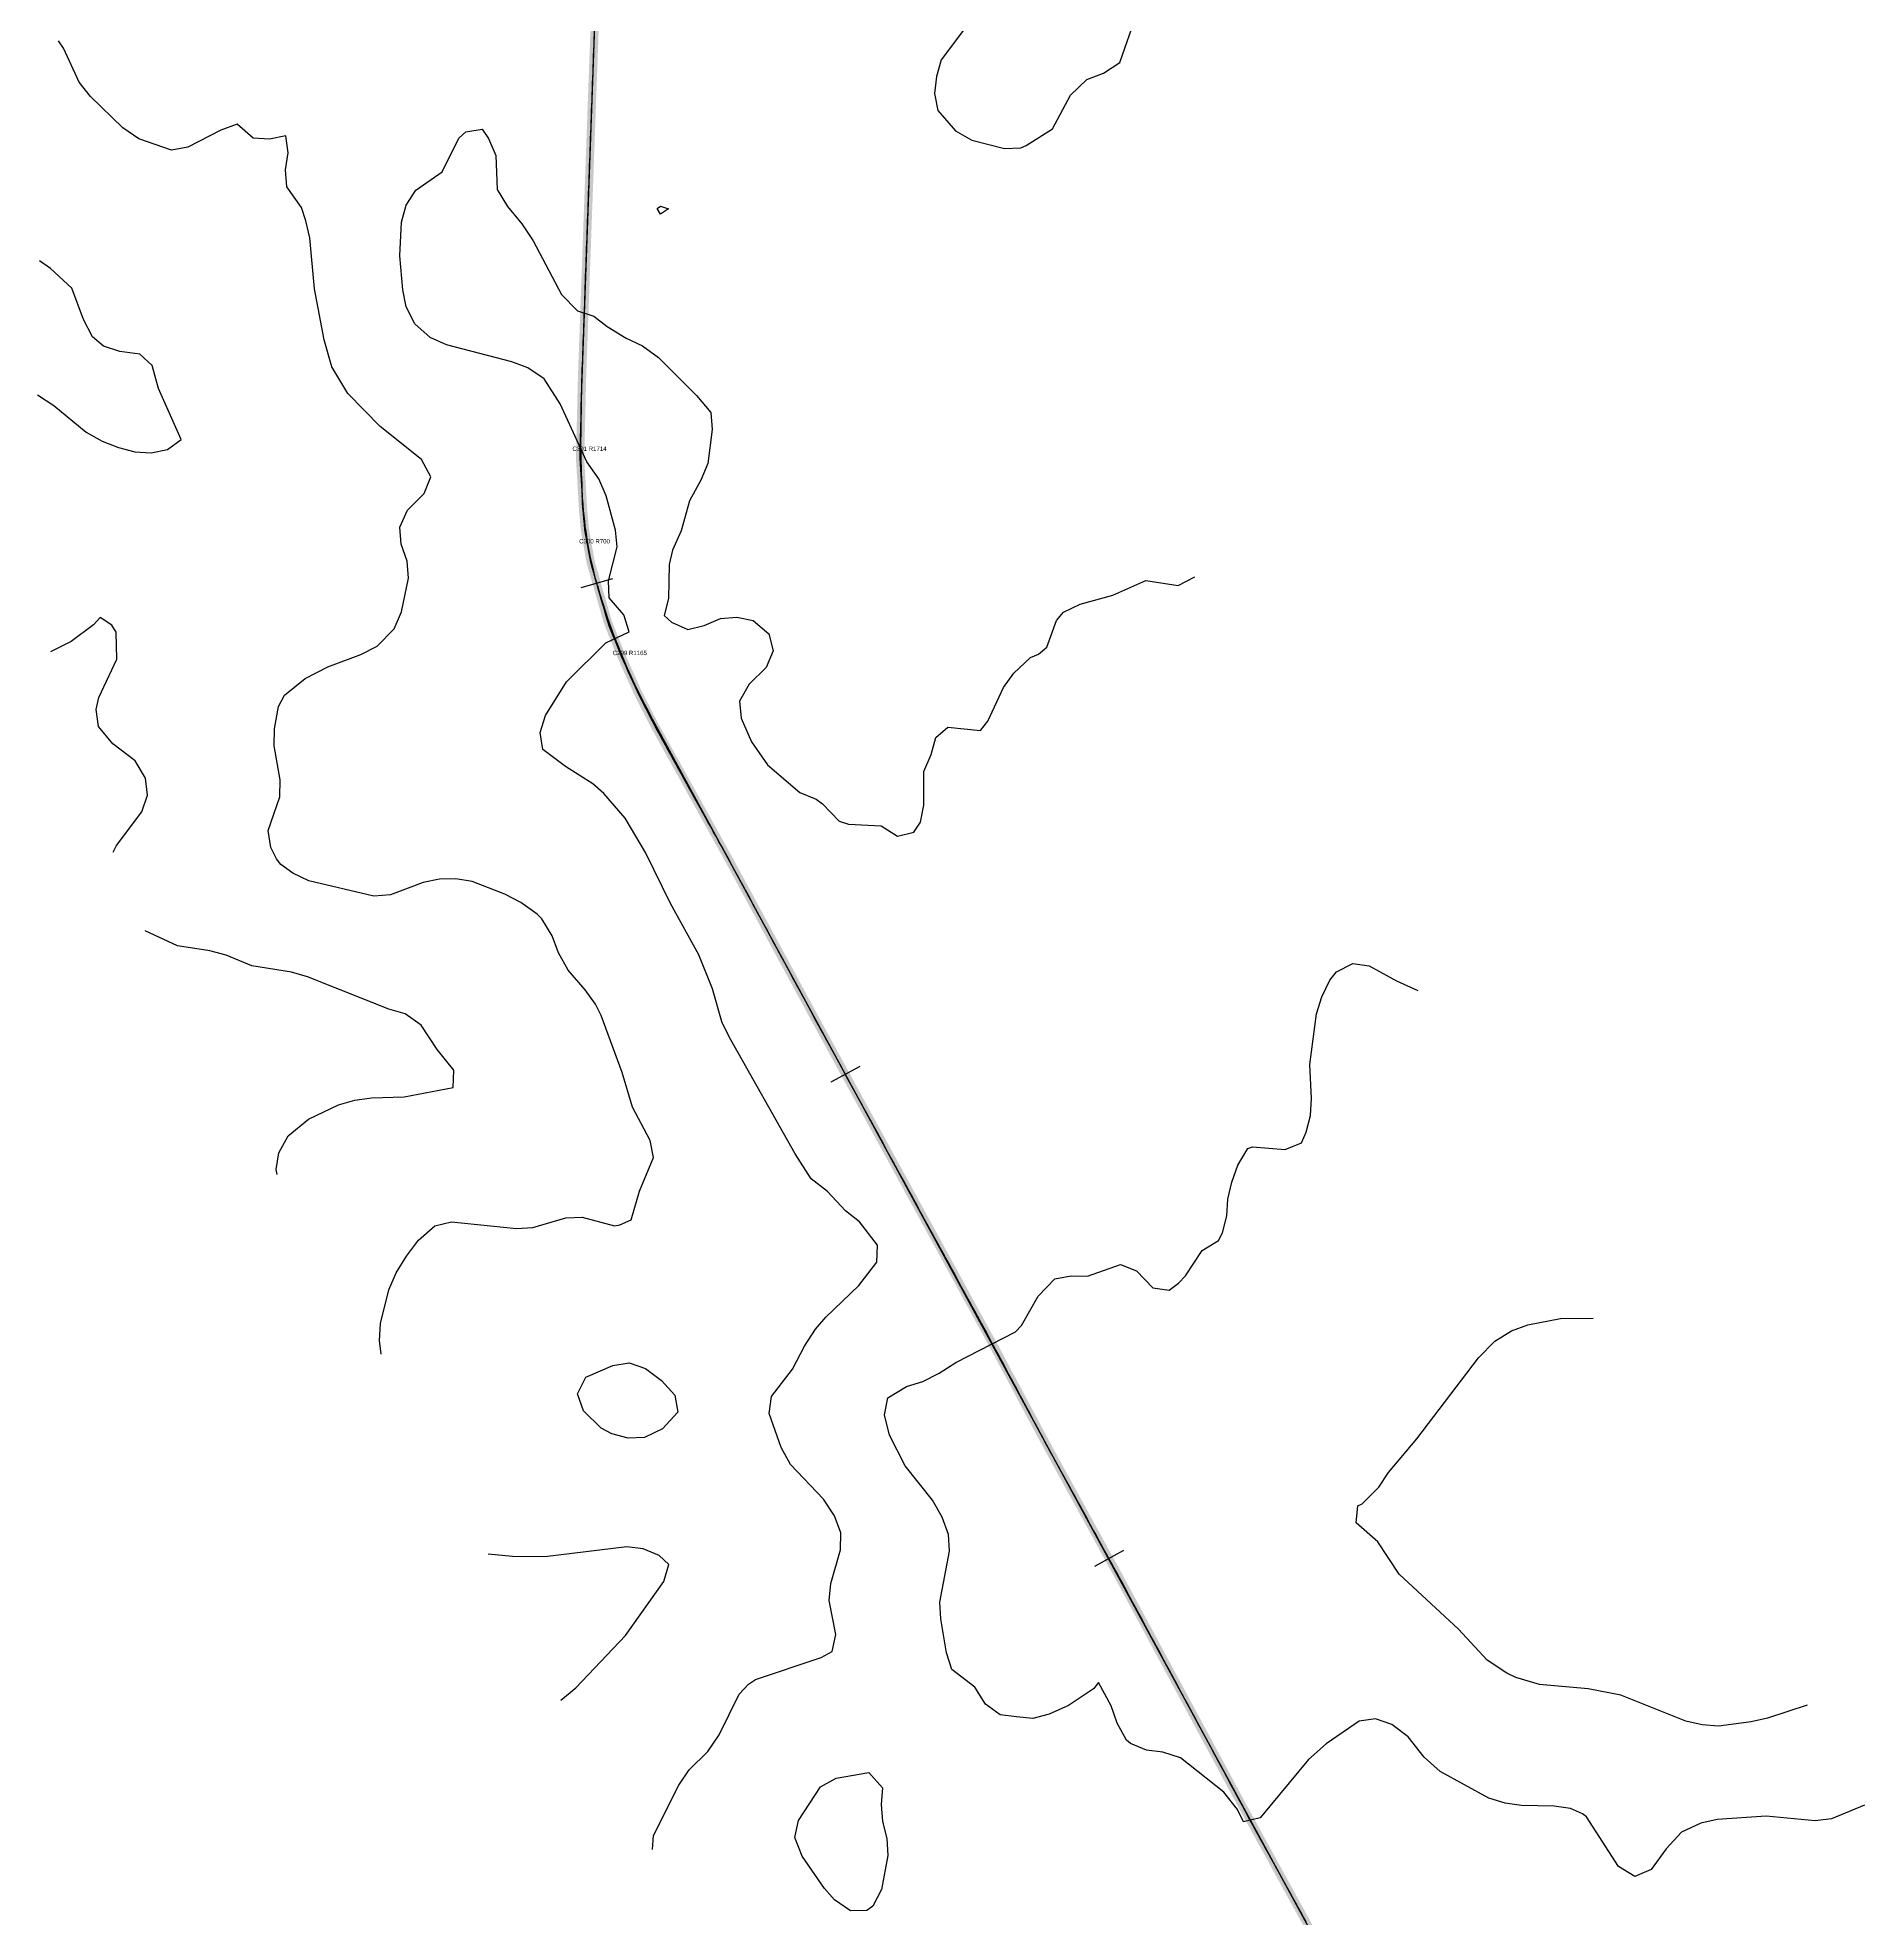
# Model space of a CAD drawing. Header units: metres. Extents: x 697254 to 930473, y 8023396 to 8227001.
# Drawn here: x 777317 to 780633, y 8147059 to 8150472 of the extents above; entities that cross this region are included whole.
import ezdxf

# ---------------------------------------------------------------- set-up
doc = ezdxf.new("R2010")
doc.units = ezdxf.units.M
for name, color, linetype in [('ALIGNMENT_FITTED', 4, 'Continuous'), ('CENTRELINE', 7, 'Continuous'), ('CHAINAGE', 7, 'Continuous'), ('CONTOUR_10M', 33, 'Continuous'), ('CONTOUR_INDEX_50M', 34, 'Continuous'), ('CURVE_LABELS', 4, 'Continuous'), ('GRADE_0-4', 3, 'Continuous')]:
    doc.layers.add(name, color=color, linetype=linetype)

msp = doc.modelspace()

# ---------------------------------------------------------------- linework, layer by layer
at = {"layer": 'ALIGNMENT_FITTED'}
for p, q in [((778303.7, 8149803), (778452.1, 8153968.8)), ((778306, 8149633.5), (778305.5, 8149641.8)), ((778333, 8149477.8), (778331.8, 8149481.8)), ((779770.4, 8146774.1), (778429.3, 8149242.2))]:
    msp.add_line(p, q, dxfattribs=at)
for centre, radius, start, end in [((780016.8, 8149742), 1714.2, 177.9587, -176.651), ((779004.5, 8149674.3), 699.7, -176.651, -164.0253), ((779452.9, 8149798.4), 1164.9, -164.0253, -151.4813)]:
    msp.add_arc(centre, radius, start, end, dxfattribs=at)
at = {"layer": 'CENTRELINE'}
msp.add_polyline3d([(779619.2, 8147052.7, 1318.1), (779614.4, 8147061.4, 1318.1), (779609.6, 8147070.2, 1318.1), (779604.8, 8147079, 1318), (779600, 8147087.7, 1317.9), (779595.1, 8147096.5, 1317.9), (779590.3, 8147105.3, 1318.1), (779585.5, 8147114, 1318.5), (779580.7, 8147122.8, 1318.6), (779575.9, 8147131.6, 1318.6), (779571, 8147140.3, 1318.3), (779566.2, 8147149.1, 1318.1), (779561.4, 8147157.9, 1318), (779556.6, 8147166.7, 1318.3), (779551.8, 8147175.4, 1318.7), (779547, 8147184.2, 1319), (779542.1, 8147193, 1319.3), (779537.3, 8147201.7, 1319.4), (779532.5, 8147210.5, 1319.6), (779527.7, 8147219.3, 1320), (779522.9, 8147228, 1320.5), (779518, 8147236.8, 1320.7), (779513.2, 8147245.6, 1320.6), (779508.5, 8147254.4, 1320.2), (779503.7, 8147263.2, 1320.2), (779499, 8147272, 1320.3), (779494.2, 8147280.8, 1320.4), (779489.5, 8147289.6, 1320.3), (779484.7, 8147298.4, 1320.4), (779480, 8147307.2, 1320.6), (779475.2, 8147316, 1320.9), (779470.5, 8147324.8, 1321.3), (779465.8, 8147333.7, 1321.8), (779461, 8147342.5, 1322.1), (779456.3, 8147351.3, 1322.3), (779451.5, 8147360.1, 1322), (779446.8, 8147368.9, 1321.9), (779442, 8147377.7, 1321.9), (779437.3, 8147386.5, 1322.1), (779432.5, 8147395.3, 1322.3), (779427.8, 8147404.1, 1322.5), (779423, 8147412.9, 1322.5), (779418.3, 8147421.7, 1322.6), (779413.5, 8147430.5, 1322.8), (779408.8, 8147439.4, 1323), (779404, 8147448.2, 1323.3), (779399.3, 8147457, 1323.5), (779394.6, 8147465.8, 1323.6), (779389.8, 8147474.6, 1323.5), (779385.1, 8147483.4, 1323.3), (779380.3, 8147492.2, 1323.2), (779375.6, 8147501, 1323.3), (779370.8, 8147509.8, 1323.5), (779366.1, 8147518.6, 1323.5), (779361.3, 8147527.4, 1323.6), (779356.6, 8147536.2, 1323.6), (779351.8, 8147545.1, 1323.6), (779347.1, 8147553.9, 1323.5), (779342.3, 8147562.7, 1323.3), (779337.6, 8147571.5, 1323.2), (779332.9, 8147580.3, 1323.2), (779328.1, 8147589.1, 1323.5), (779323.4, 8147597.9, 1323.9), (779318.6, 8147606.7, 1324.3), (779313.9, 8147615.5, 1324.6), (779309.1, 8147624.3, 1324.9), (779304.4, 8147633.1, 1325), (779299.6, 8147641.9, 1325), (779294.9, 8147650.7, 1324.8), (779290.1, 8147659.6, 1324.5), (779285.4, 8147668.4, 1324.8), (779280.6, 8147677.2, 1325.1), (779275.9, 8147686, 1325.5), (779271.1, 8147694.7, 1326), (779266.2, 8147703.5, 1326.4), (779261.4, 8147712.3, 1326.5), (779256.6, 8147721.1, 1326.4), (779251.8, 8147729.8, 1326.5), (779247, 8147738.6, 1326.4), (779242.2, 8147747.4, 1326.6), (779237.4, 8147756.1, 1326.5), (779232.5, 8147764.9, 1326.1), (779227.7, 8147773.7, 1325.7), (779222.9, 8147782.4, 1325.1), (779218.1, 8147791.2, 1324.7), (779213.3, 8147800, 1324.7), (779208.5, 8147808.8, 1324.8), (779203.6, 8147817.5, 1324.9), (779198.8, 8147826.3, 1324.8), (779194, 8147835.1, 1324.7), (779189.2, 8147843.8, 1324.4), (779184.4, 8147852.6, 1324.5), (779179.6, 8147861.4, 1324.6), (779174.7, 8147870.2, 1324.8), (779169.9, 8147878.9, 1324.7), (779165.1, 8147887.7, 1324.5), (779160.3, 8147896.5, 1324.3), (779155.5, 8147905.2, 1324.2), (779150.7, 8147914, 1324.2), (779146, 8147922.8, 1324.2), (779141.2, 8147931.7, 1324.2), (779136.5, 8147940.5, 1324.2), (779131.8, 8147949.3, 1324.1), (779127.1, 8147958.1, 1324.2), (779122.4, 8147967, 1324.4), (779117.7, 8147975.8, 1324.5), (779113, 8147984.6, 1324.5), (779108.2, 8147993.4, 1324.3), (779103.5, 8148002.3, 1323.9), (779098.8, 8148011.1, 1323.4), (779094.1, 8148019.9, 1323.1), (779089.4, 8148028.7, 1322.8), (779084.7, 8148037.6, 1322.7), (779079.9, 8148046.4, 1322.5), (779075.2, 8148055.2, 1322), (779070.5, 8148064, 1321.6), (779065.8, 8148072.9, 1321.3), (779061.1, 8148081.7, 1320.9), (779056.4, 8148090.5, 1320.5), (779051.6, 8148099.3, 1319.9), (779046.8, 8148108.1, 1319.3), (779042, 8148116.9, 1318.8), (779037.2, 8148125.7, 1318.5), (779032.4, 8148134.4, 1318.3), (779027.6, 8148143.2, 1318), (779022.8, 8148152, 1317.4), (779018, 8148160.8, 1316.9), (779013.2, 8148169.6, 1316.4), (779008.4, 8148178.3, 1316.1), (779003.6, 8148187.1, 1315.7), (778998.9, 8148195.9, 1315.9), (778994.1, 8148204.7, 1315.9), (778989.3, 8148213.5, 1315.8), (778984.5, 8148222.2, 1315.8), (778979.7, 8148231, 1316.2), (778974.9, 8148239.8, 1316.2), (778970.1, 8148248.6, 1316.1), (778965.3, 8148257.4, 1315.8), (778960.5, 8148266.1, 1315.6), (778955.7, 8148274.9, 1315.7), (778950.9, 8148283.7, 1316), (778946.1, 8148292.5, 1316.4), (778941.3, 8148301.3, 1316.5), (778936.5, 8148310.1, 1316.5), (778931.7, 8148318.8, 1315.6), (778926.9, 8148327.6, 1314.8), (778922.1, 8148336.4, 1314.6), (778917.3, 8148345.2, 1314.5), (778912.5, 8148354, 1314.5), (778907.7, 8148362.7, 1314.3), (778902.9, 8148371.5, 1313.9), (778898.1, 8148380.3, 1314.1), (778893.3, 8148389.1, 1314.4), (778888.5, 8148397.9, 1314.5), (778883.7, 8148406.6, 1314.6), (778878.9, 8148415.4, 1314.6), (778874.1, 8148424.2, 1314.6), (778869.3, 8148433, 1314.5), (778864.5, 8148441.8, 1314.4), (778859.8, 8148450.5, 1314.2), (778855, 8148459.3, 1314.1), (778850.2, 8148468.1, 1314.1), (778845.4, 8148476.9, 1313.9), (778840.6, 8148485.7, 1313.7), (778835.8, 8148494.5, 1313.8), (778831, 8148503.2, 1314), (778826.2, 8148512, 1314.2), (778821.4, 8148520.8, 1314.3), (778816.6, 8148529.6, 1314.3), (778811.8, 8148538.4, 1314.4), (778807, 8148547.1, 1314.5), (778802.2, 8148555.9, 1314.7), (778797.4, 8148564.7, 1314.9), (778792.6, 8148573.5, 1314.9), (778787.8, 8148582.3, 1314.9), (778783, 8148591, 1314.8), (778778.2, 8148599.8, 1314.9), (778773.4, 8148608.6, 1315), (778768.6, 8148617.4, 1315.1), (778763.8, 8148626.2, 1315.5), (778759, 8148634.9, 1315.8), (778754.2, 8148643.7, 1315.8), (778749.4, 8148652.5, 1316), (778744.6, 8148661.3, 1316.1), (778739.8, 8148670.1, 1316.1), (778735, 8148678.9, 1315.9), (778730.3, 8148687.6, 1315.7), (778725.5, 8148696.4, 1315.4), (778720.7, 8148705.2, 1315.2), (778716, 8148714, 1315.1), (778711.2, 8148722.8, 1315.1), (778706.4, 8148731.6, 1315), (778701.7, 8148740.4, 1314.8), (778696.9, 8148749.2, 1314.8), (778692.2, 8148758, 1315), (778687.4, 8148766.8, 1315.2), (778682.6, 8148775.6, 1315.4), (778677.9, 8148784.4, 1315.1), (778673.1, 8148793.2, 1314.8), (778668.4, 8148802, 1314.3), (778663.6, 8148810.8, 1314.2), (778658.8, 8148819.6, 1314.4), (778654.1, 8148828.4, 1314.4), (778649.3, 8148837.2, 1314.4), (778644.6, 8148846, 1314.4), (778639.8, 8148854.8, 1314.2), (778635, 8148863.6, 1314.1), (778630.3, 8148872.4, 1314.1), (778625.5, 8148881.2, 1314.2), (778620.7, 8148890, 1314.1), (778616, 8148898.8, 1313.9), (778611.2, 8148907.6, 1313.5), (778606.5, 8148916.4, 1313.3), (778601.7, 8148925.2, 1313.2), (778596.9, 8148934, 1313.2), (778592.2, 8148942.8, 1313), (778587.4, 8148951.6, 1312.8), (778582.7, 8148960.4, 1312.5), (778577.9, 8148969.2, 1312.5), (778573.1, 8148978, 1312.6), (778568.3, 8148986.8, 1312.7), (778563.4, 8148995.6, 1312.7), (778558.6, 8149004.3, 1312.7), (778553.7, 8149013.1, 1312.5), (778548.9, 8149021.8, 1312.4), (778544, 8149030.6, 1312.5), (778539.2, 8149039.3, 1312.6), (778534.3, 8149048.1, 1312.5), (778529.5, 8149056.8, 1312.4), (778524.6, 8149065.6, 1312.3), (778519.8, 8149074.3, 1312.3), (778514.9, 8149083.1, 1312.3), (778510.1, 8149091.8, 1312.4), (778505.2, 8149100.6, 1312.4), (778500.4, 8149109.3, 1312.4), (778495.6, 8149118.1, 1312.3), (778490.7, 8149126.8, 1312.5), (778485.9, 8149135.6, 1312.6), (778481, 8149144.3, 1312.8), (778476.2, 8149153.1, 1313), (778471.3, 8149161.8, 1313.1), (778466.5, 8149170.6, 1313.1), (778461.6, 8149179.3, 1313.1), (778456.8, 8149188.1, 1313), (778451.9, 8149196.8, 1312.8), (778447.1, 8149205.6, 1312.7), (778442.2, 8149214.3, 1312.6), (778437.4, 8149223.1, 1312.5), (778432.8, 8149232, 1312.5), (778428.2, 8149240.9, 1312.5), (778423.7, 8149249.8, 1312.6), (778419.1, 8149258.7, 1312.5), (778414.6, 8149267.6, 1312.5), (778410.1, 8149276.6, 1312.4), (778405.6, 8149285.5, 1312.3), (778401.5, 8149294.6, 1312.2), (778397.4, 8149303.8, 1312.1), (778393.2, 8149312.9, 1312.1), (778389.1, 8149322, 1312), (778385, 8149331.1, 1311.8), (778380.9, 8149340.2, 1311.6), (778376.8, 8149349.4, 1311.3), (778373, 8149358.6, 1310.9), (778369.3, 8149367.9, 1310.5), (778365.6, 8149377.2, 1310.1), (778361.9, 8149386.5, 1309.7), (778358.2, 8149395.8, 1309.4), (778354.5, 8149405.1, 1309.3), (778351.1, 8149414.5, 1309.3), (778348.3, 8149424.1, 1309.3), (778345.6, 8149433.7, 1309.3), (778342.8, 8149443.4, 1309.4), (778340.1, 8149453, 1309.4), (778337.3, 8149462.6, 1309.4), (778334.6, 8149472.2, 1309.3), (778331.8, 8149481.8, 1309.1), (778329.1, 8149491.4, 1308.8), (778326.3, 8149501.1, 1308.5), (778323.5, 8149510.7, 1308.2), (778320.8, 8149520.3, 1308.1), (778319.1, 8149530.2, 1308.2), (778317.3, 8149540, 1308.4), (778315.5, 8149549.9, 1308.5), (778313.8, 8149559.7, 1308.4), (778312, 8149569.6, 1308.3), (778310.3, 8149579.4, 1308.1), (778309.4, 8149589.4, 1308.4), (778308.5, 8149599.3, 1308.7), (778307.5, 8149609.3, 1309), (778306.8, 8149619.3, 1308.8), (778306.2, 8149629.3, 1308.6), (778305.7, 8149639.3, 1308.4), (778305.1, 8149649.2, 1308.5), (778304.5, 8149659.2, 1308.7), (778303.9, 8149669.2, 1308.8), (778303.3, 8149679.2, 1309), (778302.7, 8149689.2, 1309.2), (778302.1, 8149699.2, 1309.4), (778301.6, 8149709.2, 1309.6), (778301.8, 8149719.2, 1309.7), (778302, 8149729.2, 1309.9), (778302.3, 8149739.2, 1310.1), (778302.5, 8149749.2, 1310.3), (778302.8, 8149759.2, 1310.5), (778303, 8149769.2, 1310.7), (778303.3, 8149779.2, 1310.8), (778303.5, 8149789.2, 1310.9), (778303.8, 8149799.2, 1311.1), (778304, 8149809.2, 1311.2), (778304.2, 8149819.2, 1311.4), (778304.5, 8149829.2, 1311.5), (778304.7, 8149839.2, 1311.5), (778305, 8149849.2, 1311.4), (778305.2, 8149859.2, 1311.5), (778305.6, 8149869.2, 1311.6), (778305.9, 8149879.2, 1311.7), (778306.3, 8149889.2, 1311.6), (778306.7, 8149899.2, 1311.2), (778307, 8149909.2, 1310.7), (778307.4, 8149919.2, 1310.3), (778307.8, 8149929.2, 1310.2), (778308.1, 8149939.2, 1310.1), (778308.5, 8149949.2, 1310), (778308.8, 8149959.2, 1309.9), (778309.2, 8149969.2, 1309.9), (778309.6, 8149979.2, 1309.9), (778309.9, 8149989.2, 1309.7), (778310.3, 8149999.2, 1309.6), (778310.6, 8150009.2, 1309.5), (778311, 8150019.2, 1309.3), (778311.4, 8150029.2, 1309), (778311.7, 8150039.2, 1308.8), (778312.1, 8150049.2, 1308.8), (778312.4, 8150059.2, 1308.8), (778312.8, 8150069.2, 1308.8), (778313.2, 8150079.2, 1308.7), (778313.5, 8150089.2, 1308.5), (778313.9, 8150099.2, 1308.4), (778314.2, 8150109.2, 1308.2), (778314.6, 8150119.2, 1308.1), (778315, 8150129.2, 1308), (778315.3, 8150139.2, 1308.1), (778315.7, 8150149.2, 1308.2), (778316, 8150159.2, 1308.4), (778316.4, 8150169.2, 1308.4), (778316.8, 8150179.2, 1308.1), (778317.1, 8150189.2, 1307.9), (778317.5, 8150199.2, 1307.9), (778317.8, 8150209.2, 1308.2), (778318.2, 8150219.2, 1308.5), (778318.6, 8150229.2, 1308.6), (778318.9, 8150239.2, 1308.4), (778319.3, 8150249.2, 1308.2), (778319.6, 8150259.2, 1308.2), (778320, 8150269.2, 1308.5), (778320.4, 8150279.2, 1308.8), (778320.7, 8150289.2, 1308.9), (778321.1, 8150299.2, 1308.6), (778321.4, 8150309.2, 1308.3), (778321.8, 8150319.2, 1308), (778322.2, 8150329.2, 1307.6), (778322.5, 8150339.2, 1307.2), (778322.9, 8150349.2, 1306.9), (778323.2, 8150359.2, 1306.8), (778323.6, 8150369.2, 1306.8), (778324, 8150379.2, 1306.8), (778324.3, 8150389.2, 1306.9), (778324.7, 8150399.2, 1306.9), (778325.1, 8150409.2, 1306.9), (778325.4, 8150419.2, 1307.1), (778325.8, 8150429.2, 1307.3), (778326.1, 8150439.2, 1307.4), (778326.5, 8150449.2, 1307.4), (778326.9, 8150459.2, 1307.2), (778327.2, 8150469.2, 1307.1), (778327.6, 8150479.2, 1307)], dxfattribs=at)
at = {"layer": 'CHAINAGE'}
for p, q in [((778360.6, 8149490.1), (778303, 8149473.6)), ((778809.3, 8148605.4), (778756.7, 8148576.7)), ((779287.7, 8147726.7), (779235.1, 8147697.8))]:
    msp.add_line(p, q, dxfattribs=at)
at = {"layer": 'CONTOUR_10M'}
for points, elevation in [([(778433.1, 8147184), (778435, 8147209.4), (778480.7, 8147301), (778499.5, 8147328.9), (778533.3, 8147361.9), (778553.9, 8147392.4), (778590.2, 8147465.7), (778607.2, 8147483.9), (778620.2, 8147492.4), (778739.3, 8147532.4), (778759.2, 8147543.5), (778765.8, 8147574.1), (778753.6, 8147635.8), (778756.8, 8147666.5), (778774.2, 8147727.8), (778774.7, 8147758.6), (778763.2, 8147789.5), (778743.1, 8147819.6), (778683.2, 8147882.8), (778666.7, 8147913.8), (778644.5, 8147975.6), (778648.8, 8148006.3), (778686.9, 8148055.6), (778708.8, 8148097.8), (778728.8, 8148128.3), (778747.4, 8148150.1), (778807.5, 8148207.8), (778840.1, 8148249.9), (778841.1, 8148280.6), (778809, 8148322.9), (778783.1, 8148342.9), (778750.4, 8148378.5), (778721.1, 8148401.5), (778692, 8148446.5), (778575, 8148653.3), (778559.7, 8148684.2), (778542.1, 8148746), (778517.1, 8148807.8), (778465.7, 8148900.8), (778420.6, 8148993.7), (778383.2, 8149055.7), (778344.9, 8149100.6), (778324.5, 8149118), (778274.9, 8149149.4), (778234.2, 8149180.7), (778229, 8149211.5), (778239, 8149242.1), (778277.2, 8149303.1), (778348.5, 8149374), (778390.9, 8149393.9), (778380.7, 8149424.8), (778354.4, 8149455.9), (778353.2, 8149486.7), (778368.8, 8149548), (778366.1, 8149578.8), (778349.2, 8149640.6), (778335.6, 8149671.5), (778314.1, 8149702.5), (778265.3, 8149807.5), (778236.2, 8149853), (778206.8, 8149873), (778177.4, 8149884.2), (778059.2, 8149915.1), (778029.7, 8149928.4), (778001.5, 8149952.7), (777986.1, 8149983.7), (777980.1, 8150014.5), (777974.3, 8150076.1), (777977.2, 8150137.6), (777986, 8150168.2), (778003.6, 8150195.8), (778051.1, 8150228.9), (778081.7, 8150290), (778093.9, 8150301.5), (778123.6, 8150306.2), (778135.4, 8150289.3), (778148.6, 8150258.4), (778150.9, 8150196.8), (778169.7, 8150165.8), (778195.8, 8150134.7), (778216.7, 8150103.7), (778267.9, 8150006.5), (778297.1, 8149976.8), (778326.6, 8149966.6), (778350.9, 8149948.1), (778385.4, 8149926.8), (778414.9, 8149913.3), (778444.2, 8149892), (778513, 8149823), (778538.6, 8149791.9), (778541.2, 8149761.1), (778533.2, 8149699.7), (778520.8, 8149669.1), (778500.1, 8149631.6), (778485.2, 8149577.3), (778469.3, 8149542), (778463.3, 8149516), (778462, 8149454.5), (778454.4, 8149423.9), (778467.6, 8149411.8), (778497, 8149398), (778526.8, 8149405.4), (778556.6, 8149418.2), (778586.3, 8149420.4), (778615.8, 8149414.6), (778644.3, 8149390.6), (778652.1, 8149359.7), (778639.2, 8149329.1), (778608.3, 8149298.8), (778590.8, 8149268.3), (778593.8, 8149237.5), (778612.9, 8149194.2), (778642, 8149152.6), (778700.7, 8149102.5), (778730.1, 8149090.2), (778741.3, 8149081.7), (778771.7, 8149050.6), (778788.8, 8149045.1), (778848.1, 8149041.9), (778877.5, 8149023.3), (778907.2, 8149030.6), (778919.2, 8149048.6), (778925.8, 8149079.3), (778925.5, 8149140.8), (778939, 8149171.4), (778947.2, 8149202.1), (778969, 8149220.8), (779028.2, 8149214.7), (779041.9, 8149231.6), (779070.1, 8149292.7), (779088.8, 8149319.2), (779118.9, 8149347.4), (779133.5, 8149353.4), (779148.7, 8149366.2), (779166.5, 8149414.5), (779179.2, 8149429.4), (779209.1, 8149444.4), (779268.5, 8149460.4), (779328.2, 8149487.2), (779387.3, 8149477.9), (779417.2, 8149493.7)], 1310), ([(778441.5, 8150162.3), (778447.8, 8150166.4), (778462.2, 8150162), (778447.7, 8150152.3), (778441.5, 8150162.3)], 1310), ([(777316.9, 8149824.2), (777346.3, 8149805), (777405, 8149756.5), (777434.4, 8149740.1), (777463.9, 8149728.6), (777493.4, 8149720.4), (777523.1, 8149718.7), (777552.8, 8149725), (777577.5, 8149742.9), (777536.4, 8149835.8), (777525.1, 8149877.4), (777502.4, 8149897.7), (777466.2, 8149902.9), (777436.7, 8149912.5), (777416.6, 8149929.6), (777400.1, 8149960.6), (777378.8, 8150017.9), (777340.4, 8150053.6), (777320.1, 8150067.6)], 1290), ([(777454.3, 8148993.8), (777460, 8149006.2), (777506.1, 8149067.2), (777516.3, 8149097.8), (777512.7, 8149128.6), (777493.8, 8149159.6), (777453.3, 8149190.9), (777427.6, 8149222), (777423.5, 8149252.8), (777428.3, 8149275.1), (777460.5, 8149344.6), (777459.5, 8149393.3), (777451.4, 8149406.2), (777430.2, 8149419.9), (777418.4, 8149406.7), (777378, 8149376.4), (777340.5, 8149357.9)], 1290), ([(777751.8, 8148408.9), (777750.1, 8148418), (777754.7, 8148448.7), (777771.6, 8148479.2), (777808.7, 8148509.5), (777863.3, 8148535.4), (777893, 8148544.1), (777922.7, 8148548.2), (777982, 8148550), (778071.2, 8148567.2), (778072.4, 8148598.3), (778042.4, 8148635.9), (778013.4, 8148679.9), (777984, 8148700.6), (777954.5, 8148709.2), (777807, 8148767.9), (777777.5, 8148776.4), (777705.6, 8148787.7), (777659.3, 8148807.2), (777629.8, 8148814.8), (777570.6, 8148824.2), (777512.3, 8148851.1)], 1290), ([(780632.7, 8147264.7), (780573.1, 8147239.9), (780543.4, 8147236), (780454.6, 8147244.4), (780365.6, 8147238.2), (780335.8, 8147231.7), (780300.5, 8147215.5), (780272.8, 8147185.1), (780245.8, 8147148), (780216, 8147135), (780186.6, 8147153.1), (780128.5, 8147243.6), (780121.2, 8147248.7), (780099.1, 8147258.3), (780069.5, 8147262.8), (780010.2, 8147263.6), (779980.7, 8147268.1), (779951.1, 8147276.9), (779862.9, 8147325.3), (779833.6, 8147351.4), (779804.4, 8147388.5), (779775.1, 8147410.6), (779745.6, 8147421.2), (779715.9, 8147416.9), (779656, 8147375.8), (779623.5, 8147347.5), (779535.7, 8147241.2), (779506, 8147234.3), (779494.7, 8147256.9), (779470.1, 8147288), (779391.1, 8147350.6), (779359.5, 8147360.6), (779329.9, 8147364.2), (779300.4, 8147376.1), (779293.3, 8147382.6), (779276.3, 8147413.6), (779265.7, 8147444.5), (779242.6, 8147487.1), (779233.6, 8147475.7), (779188, 8147445.5), (779152.9, 8147429.9), (779123.2, 8147422), (779093.5, 8147424.5), (779064, 8147428.7), (779037.2, 8147447.5), (779017.8, 8147478.5), (778976.1, 8147510.6), (778966.8, 8147540.7), (778956.1, 8147602.4), (778954.8, 8147633.2), (778972, 8147725.2), (778970.5, 8147756), (778958.8, 8147786.9), (778941.3, 8147817.9), (778891.9, 8147880.1), (778863.2, 8147936.1), (778854.1, 8147972.9), (778860.4, 8148003.5), (778894, 8148024.6), (778923.7, 8148033.5), (778953.6, 8148048.3), (778983.5, 8148067.7), (779091.6, 8148123.5), (779102.9, 8148135.2), (779133.2, 8148188.4), (779163.3, 8148219.8), (779193, 8148225.2), (779222.6, 8148224.7), (779282.2, 8148245.7), (779311.7, 8148234.4), (779340.9, 8148203.4), (779370.5, 8148198.9), (779387.7, 8148211.9), (779400.5, 8148225), (779430.7, 8148271.4), (779460.6, 8148289.1), (779467.7, 8148303.1), (779475.4, 8148333.8), (779477.5, 8148364.5), (779484.6, 8148395.2), (779495.4, 8148425.8), (779513.7, 8148456.3), (779522.1, 8148459.4), (779581.4, 8148454.2), (779611.2, 8148466.5), (779619.7, 8148485.7), (779627.1, 8148516.4), (779629.2, 8148547.1), (779626.2, 8148608.7), (779638.4, 8148700.8), (779647.6, 8148731.4), (779662.6, 8148762), (779674.5, 8148777), (779704.4, 8148792.3), (779734, 8148788.1), (779783.4, 8148760.4), (779822.3, 8148743.3)], 1320), ([(780528.8, 8147445.9), (780456.9, 8147422.1), (780427.2, 8147415.5), (780367.8, 8147408.1), (780338.2, 8147410.1), (780308.7, 8147416.9), (780190.7, 8147464), (780131.6, 8147475.7), (780042.8, 8147483.3), (780000.2, 8147496.3), (779983.8, 8147503.8), (779948.1, 8147527.8), (779895.9, 8147584.2), (779788.3, 8147683.7), (779749.8, 8147742.7), (779710.4, 8147777), (779713.2, 8147807.7), (779721.1, 8147811.5), (779751.1, 8147841.7), (779768.9, 8147868.5), (779820.4, 8147929.4), (779932.1, 8148076.2), (779962.1, 8148106.7), (779992, 8148125.5), (780021.8, 8148136.5), (780081.2, 8148147.7), (780140.5, 8148148.4)], 1330), ([(778311.8, 8148041.5), (778360.9, 8148062.7), (778390.6, 8148067.3), (778420.2, 8148057.1), (778449.5, 8148035.4), (778473.5, 8148008.6), (778479.2, 8147977.8), (778451.3, 8147947.4), (778418.5, 8147931.7), (778388.9, 8147930.5), (778359.3, 8147938.5), (778340.1, 8147948.9), (778307.8, 8147980), (778296.6, 8148010.9), (778311.8, 8148041.5)], 1310), ([(778738.1, 8147297.7), (778766.1, 8147313.5), (778825.5, 8147323.8), (778850.4, 8147296.2), (778847.9, 8147265.4), (778850.5, 8147234.7), (778858.2, 8147203.8), (778860, 8147173), (778848.7, 8147111.6), (778833.1, 8147081.1), (778822.2, 8147073.2), (778792.5, 8147073), (778763.1, 8147092.5), (778745.3, 8147113), (778704.9, 8147172.1), (778691.3, 8147206), (778698.1, 8147236.7), (778738.1, 8147297.7)], 1320)]:
    msp.add_lwpolyline(points, dxfattribs=dict(at, elevation=elevation))
at = {"layer": 'CONTOUR_INDEX_50M', "elevation": 1300}
for points in [[(779003.2, 8150493.3), (778956.7, 8150432.4), (778948.5, 8150401.7), (778945.1, 8150371), (778951.2, 8150340.1), (778983.2, 8150303.5), (779012.6, 8150286.3), (779071.7, 8150270.9), (779101.4, 8150272.5), (779111.5, 8150276.5), (779159.3, 8150306.6), (779191.6, 8150367.9), (779221.6, 8150396.4), (779251.4, 8150407.9), (779281.3, 8150427), (779303.1, 8150489.3)], [(777940.3, 8148083.3), (777937.6, 8148107.9), (777939.4, 8148138.7), (777954.3, 8148200), (777967.7, 8148230.6), (777986.4, 8148261.1), (778008.2, 8148290), (778038.2, 8148315.9), (778068, 8148322.9), (778186.4, 8148311.1), (778216, 8148313.2), (778275.5, 8148330.3), (778305.2, 8148331.6), (778364.3, 8148315.9), (778373.5, 8148317.5), (778394.1, 8148326.7), (778409.2, 8148378.6), (778434.6, 8148439.8), (778428.5, 8148470.6), (778396.7, 8148531.4), (778378.1, 8148594.3), (778339.6, 8148697.6), (778329.4, 8148718), (778310.6, 8148744.4), (778279.7, 8148780.2), (778262.3, 8148811.2), (778251, 8148842.1), (778232, 8148873.1), (778223.5, 8148881.3), (778194.1, 8148902.5), (778164.7, 8148917.8), (778105.7, 8148940.6), (778076.1, 8148945.5), (778046.5, 8148944.9), (778016.8, 8148939.1), (777957.2, 8148916.8), (777927.5, 8148914.5), (777809.3, 8148942.1), (777779.9, 8148956), (777758.4, 8148971.6), (777750.5, 8148982), (777740.1, 8149002.6), (777735.3, 8149033.4), (777756.7, 8149094.6), (777757.2, 8149125.4), (777746.4, 8149187.1), (777746.8, 8149217.8), (777754.2, 8149258.3), (777764.9, 8149279.1), (777802.7, 8149309.4), (777844, 8149330.5), (777903.6, 8149352.6), (777933.5, 8149368.2), (777964.4, 8149399.5), (777977.7, 8149430.1), (777990.3, 8149491.5), (777987.9, 8149522.3), (777976.9, 8149553.2), (777974.5, 8149583.9), (777988.1, 8149614.5), (778018.8, 8149644.9), (778030.8, 8149675.5), (778013.8, 8149706.5), (777938.7, 8149766.9), (777880.2, 8149826.3), (777851.2, 8149874.7), (777836.9, 8149924.1), (777819.8, 8150016.6), (777810.8, 8150109), (777803.6, 8150139.9), (777795.7, 8150164), (777769.3, 8150201.8), (777767.1, 8150232.6), (777772, 8150263.3), (777767.7, 8150294), (777738, 8150288), (777708.4, 8150290.1), (777679.1, 8150315.1), (777649.3, 8150304.4), (777589.6, 8150273.6), (777559.9, 8150268.4), (777500.9, 8150288.7), (777471.5, 8150308.8), (777412.9, 8150365.8), (777392.4, 8150391.3), (777364.1, 8150453.2), (777355, 8150466.8)], [(778266.6, 8147455), (778294, 8147477.2), (778384.1, 8147572.3), (778453.4, 8147670.5), (778462.6, 8147701.2), (778445.3, 8147717.4), (778415.9, 8147730), (778386.3, 8147733.4), (778237.8, 8147715), (778178.6, 8147715.7), (778134.8, 8147720.2)]]:
    msp.add_lwpolyline(points, dxfattribs=at)
at = {"layer": 'GRADE_0-4', "const_width": 15}
msp.add_lwpolyline([(779624, 8147043.9), (779619.2, 8147052.7), (779614.4, 8147061.4), (779609.6, 8147070.2), (779604.8, 8147079), (779600, 8147087.7), (779595.1, 8147096.5), (779590.3, 8147105.3), (779585.5, 8147114), (779580.7, 8147122.8), (779575.9, 8147131.6), (779571, 8147140.3), (779566.2, 8147149.1), (779561.4, 8147157.9), (779556.6, 8147166.7), (779551.8, 8147175.4), (779547, 8147184.2), (779542.1, 8147193), (779537.3, 8147201.7), (779532.5, 8147210.5), (779527.7, 8147219.3), (779522.9, 8147228), (779518, 8147236.8), (779513.2, 8147245.6), (779508.5, 8147254.4), (779503.7, 8147263.2), (779499, 8147272), (779494.2, 8147280.8), (779489.5, 8147289.6), (779484.7, 8147298.4), (779480, 8147307.2), (779475.2, 8147316), (779470.5, 8147324.8), (779465.8, 8147333.7), (779461, 8147342.5), (779456.3, 8147351.3), (779451.5, 8147360.1), (779446.8, 8147368.9), (779442, 8147377.7), (779437.3, 8147386.5), (779432.5, 8147395.3), (779427.8, 8147404.1), (779423, 8147412.9), (779418.3, 8147421.7), (779413.5, 8147430.5), (779408.8, 8147439.4), (779404, 8147448.2), (779399.3, 8147457), (779394.6, 8147465.8), (779389.8, 8147474.6), (779385.1, 8147483.4), (779380.3, 8147492.2), (779375.6, 8147501), (779370.8, 8147509.8), (779366.1, 8147518.6), (779361.3, 8147527.4), (779356.6, 8147536.2), (779351.8, 8147545.1), (779347.1, 8147553.9), (779342.3, 8147562.7), (779337.6, 8147571.5), (779332.9, 8147580.3), (779328.1, 8147589.1), (779323.4, 8147597.9), (779318.6, 8147606.7), (779313.9, 8147615.5), (779309.1, 8147624.3), (779304.4, 8147633.1), (779299.6, 8147641.9), (779294.9, 8147650.7), (779290.1, 8147659.6), (779285.4, 8147668.4), (779280.6, 8147677.2), (779275.9, 8147686), (779271.1, 8147694.7), (779266.2, 8147703.5), (779261.4, 8147712.3), (779256.6, 8147721.1), (779251.8, 8147729.8), (779247, 8147738.6), (779242.2, 8147747.4), (779237.4, 8147756.1), (779232.5, 8147764.9), (779227.7, 8147773.7), (779222.9, 8147782.4), (779218.1, 8147791.2), (779213.3, 8147800), (779208.5, 8147808.8), (779203.6, 8147817.5), (779198.8, 8147826.3), (779194, 8147835.1), (779189.2, 8147843.8), (779184.4, 8147852.6), (779179.6, 8147861.4), (779174.7, 8147870.2), (779169.9, 8147878.9), (779165.1, 8147887.7), (779160.3, 8147896.5), (779155.5, 8147905.2), (779150.7, 8147914), (779146, 8147922.8), (779141.2, 8147931.7), (779136.5, 8147940.5), (779131.8, 8147949.3), (779127.1, 8147958.1), (779122.4, 8147967), (779117.7, 8147975.8), (779113, 8147984.6), (779108.2, 8147993.4), (779103.5, 8148002.3), (779098.8, 8148011.1), (779094.1, 8148019.9), (779089.4, 8148028.7), (779084.7, 8148037.6), (779079.9, 8148046.4), (779075.2, 8148055.2), (779070.5, 8148064), (779065.8, 8148072.9), (779061.1, 8148081.7), (779056.4, 8148090.5), (779051.6, 8148099.3), (779046.8, 8148108.1), (779042, 8148116.9), (779037.2, 8148125.7), (779032.4, 8148134.4), (779027.6, 8148143.2), (779022.8, 8148152), (779018, 8148160.8), (779013.2, 8148169.6), (779008.4, 8148178.3), (779003.6, 8148187.1), (778998.9, 8148195.9), (778994.1, 8148204.7), (778989.3, 8148213.5), (778984.5, 8148222.2), (778979.7, 8148231), (778974.9, 8148239.8), (778970.1, 8148248.6), (778965.3, 8148257.4), (778960.5, 8148266.1), (778955.7, 8148274.9), (778950.9, 8148283.7), (778946.1, 8148292.5), (778941.3, 8148301.3), (778936.5, 8148310.1), (778931.7, 8148318.8), (778926.9, 8148327.6), (778922.1, 8148336.4), (778917.3, 8148345.2), (778912.5, 8148354), (778907.7, 8148362.7), (778902.9, 8148371.5), (778898.1, 8148380.3), (778893.3, 8148389.1), (778888.5, 8148397.9), (778883.7, 8148406.6), (778878.9, 8148415.4), (778874.1, 8148424.2), (778869.3, 8148433), (778864.5, 8148441.8), (778859.8, 8148450.5), (778855, 8148459.3), (778850.2, 8148468.1), (778845.4, 8148476.9), (778840.6, 8148485.7), (778835.8, 8148494.5), (778831, 8148503.2), (778826.2, 8148512), (778821.4, 8148520.8), (778816.6, 8148529.6), (778811.8, 8148538.4), (778807, 8148547.1), (778802.2, 8148555.9), (778797.4, 8148564.7), (778792.6, 8148573.5), (778787.8, 8148582.3), (778783, 8148591), (778778.2, 8148599.8), (778773.4, 8148608.6), (778768.6, 8148617.4), (778763.8, 8148626.2), (778759, 8148634.9), (778754.2, 8148643.7), (778749.4, 8148652.5), (778744.6, 8148661.3), (778739.8, 8148670.1), (778735, 8148678.9), (778730.3, 8148687.6), (778725.5, 8148696.4), (778720.7, 8148705.2), (778716, 8148714), (778711.2, 8148722.8), (778706.4, 8148731.6), (778701.7, 8148740.4), (778696.9, 8148749.2), (778692.2, 8148758), (778687.4, 8148766.8), (778682.6, 8148775.6), (778677.9, 8148784.4), (778673.1, 8148793.2), (778668.4, 8148802), (778663.6, 8148810.8), (778658.8, 8148819.6), (778654.1, 8148828.4), (778649.3, 8148837.2), (778644.6, 8148846), (778639.8, 8148854.8), (778635, 8148863.6), (778630.3, 8148872.4), (778625.5, 8148881.2), (778620.7, 8148890), (778616, 8148898.8), (778611.2, 8148907.6), (778606.5, 8148916.4), (778601.7, 8148925.2), (778596.9, 8148934), (778592.2, 8148942.8), (778587.4, 8148951.6), (778582.7, 8148960.4), (778577.9, 8148969.2), (778573.1, 8148978), (778568.3, 8148986.8), (778563.4, 8148995.6), (778558.6, 8149004.3), (778553.7, 8149013.1), (778548.9, 8149021.8), (778544, 8149030.6), (778539.2, 8149039.3), (778534.3, 8149048.1), (778529.5, 8149056.8), (778524.6, 8149065.6), (778519.8, 8149074.3), (778514.9, 8149083.1), (778510.1, 8149091.8), (778505.2, 8149100.6), (778500.4, 8149109.3), (778495.6, 8149118.1), (778490.7, 8149126.8), (778485.9, 8149135.6), (778481, 8149144.3), (778476.2, 8149153.1), (778471.3, 8149161.8), (778466.5, 8149170.6), (778461.6, 8149179.3), (778456.8, 8149188.1), (778451.9, 8149196.8), (778447.1, 8149205.6), (778442.2, 8149214.3), (778437.4, 8149223.1), (778432.8, 8149232), (778428.2, 8149240.9), (778423.7, 8149249.8), (778419.1, 8149258.7), (778414.6, 8149267.6), (778410.1, 8149276.6), (778405.6, 8149285.5), (778401.5, 8149294.6), (778397.4, 8149303.8), (778393.2, 8149312.9), (778389.1, 8149322), (778385, 8149331.1), (778380.9, 8149340.2), (778376.8, 8149349.4), (778373, 8149358.6), (778369.3, 8149367.9), (778365.6, 8149377.2), (778361.9, 8149386.5), (778358.2, 8149395.8), (778354.5, 8149405.1), (778351.1, 8149414.5), (778348.3, 8149424.1), (778345.6, 8149433.7), (778342.8, 8149443.4), (778340.1, 8149453), (778337.3, 8149462.6), (778334.6, 8149472.2), (778331.8, 8149481.8), (778329.1, 8149491.4), (778326.3, 8149501.1), (778323.5, 8149510.7), (778320.8, 8149520.3), (778319.1, 8149530.2), (778317.3, 8149540), (778315.5, 8149549.9), (778313.8, 8149559.7), (778312, 8149569.6), (778310.3, 8149579.4), (778309.4, 8149589.4), (778308.5, 8149599.3), (778307.5, 8149609.3), (778306.8, 8149619.3), (778306.2, 8149629.3), (778305.7, 8149639.3), (778305.1, 8149649.2), (778304.5, 8149659.2), (778303.9, 8149669.2), (778303.3, 8149679.2), (778302.7, 8149689.2), (778302.1, 8149699.2), (778301.6, 8149709.2), (778301.8, 8149719.2), (778302, 8149729.2), (778302.3, 8149739.2), (778302.5, 8149749.2), (778302.8, 8149759.2), (778303, 8149769.2), (778303.3, 8149779.2), (778303.5, 8149789.2), (778303.8, 8149799.2), (778304, 8149809.2), (778304.2, 8149819.2), (778304.5, 8149829.2), (778304.7, 8149839.2), (778305, 8149849.2), (778305.2, 8149859.2), (778305.6, 8149869.2), (778305.9, 8149879.2), (778306.3, 8149889.2), (778306.7, 8149899.2), (778307, 8149909.2), (778307.4, 8149919.2), (778307.8, 8149929.2), (778308.1, 8149939.2), (778308.5, 8149949.2), (778308.8, 8149959.2), (778309.2, 8149969.2), (778309.6, 8149979.2), (778309.9, 8149989.2), (778310.3, 8149999.2), (778310.6, 8150009.2), (778311, 8150019.2), (778311.4, 8150029.2), (778311.7, 8150039.2), (778312.1, 8150049.2), (778312.4, 8150059.2), (778312.8, 8150069.2), (778313.2, 8150079.2), (778313.5, 8150089.2), (778313.9, 8150099.2), (778314.2, 8150109.2), (778314.6, 8150119.2), (778315, 8150129.2), (778315.3, 8150139.2), (778315.7, 8150149.2), (778316, 8150159.2), (778316.4, 8150169.2), (778316.8, 8150179.2), (778317.1, 8150189.2), (778317.5, 8150199.2), (778317.8, 8150209.2), (778318.2, 8150219.2), (778318.6, 8150229.2), (778318.9, 8150239.2), (778319.3, 8150249.2), (778319.6, 8150259.2), (778320, 8150269.2), (778320.4, 8150279.2), (778320.7, 8150289.2), (778321.1, 8150299.2), (778321.4, 8150309.2), (778321.8, 8150319.2), (778322.2, 8150329.2), (778322.5, 8150339.2), (778322.9, 8150349.2), (778323.2, 8150359.2), (778323.6, 8150369.2), (778324, 8150379.2), (778324.3, 8150389.2), (778324.7, 8150399.2), (778325.1, 8150409.2), (778325.4, 8150419.2), (778325.8, 8150429.2), (778326.1, 8150439.2), (778326.5, 8150449.2), (778326.9, 8150459.2), (778327.2, 8150469.2), (778327.6, 8150479.2), (778327.9, 8150489.2)], dxfattribs=at)

# ---------------------------------------------------------------- texts
at = {"layer": 'CURVE_LABELS'}
for s, p in [('C301 R1714', (778287.7, 8149722.3)), ('C300 R700', (778299.9, 8149554.4)), ('C299 R1165', (778360.8, 8149351.7))]:
    msp.add_text(s, height=8, dxfattribs=at).set_placement(p)

doc.saveas('drawing.dxf')
